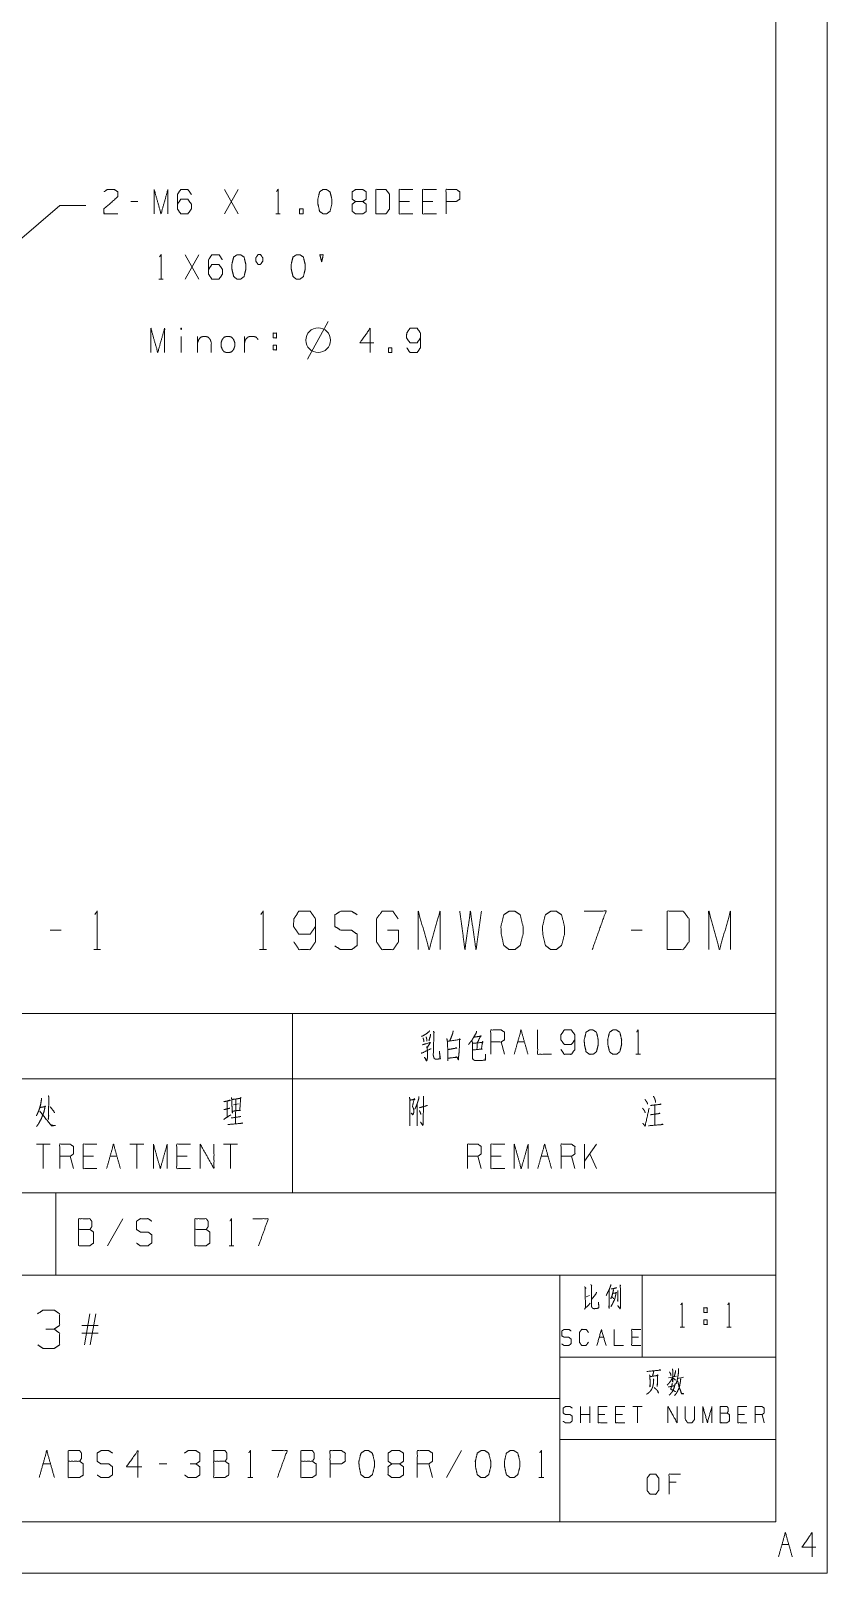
# Model space of a CAD drawing. Header units: millimetres. Extents: x 0 to 210, y 0 to 297.
# Drawn here: x 132.6 to 210, y 0 to 150.1 of the extents above; entities that cross this region are included whole.
import ezdxf

# ---------------------------------------------------------------- set-up
doc = ezdxf.new("R2010")
doc.units = ezdxf.units.MM
doc.layers.add('1', color=7, linetype='Continuous', true_color=0xffffff)

msp = doc.modelspace()

# ---------------------------------------------------------------- linework, layer by layer
at = {"layer": '1', "color": 132, "linetype": 'Continuous', "lineweight": 18}
for p, q in [((210, 0), (210, 297)), ((205, 5), (205, 292)), ((25, 37), (205, 37)), ((135, 37), (135, 29)), ((25, 29), (205, 29)), ((184, 29), (184, 5)), ((192, 29), (192, 21)), ((184, 21), (205, 21)), ((75, 17), (184, 17)), ((184, 13), (205, 13)), ((25, 5), (205, 5)), ((25, 5), (205, 5)), ((0, 0), (210, 0))]:
    msp.add_line(p, q, dxfattribs=at)
at = {"layer": '1', "color": 95, "linetype": 'Continuous', "lineweight": 18}
for p, q in [((152.73, 132.25), (151.39, 134.63)), ((151.39, 132.25), (152.73, 134.63)), ((142.97, 133.45), (142.3, 133.45)), ((156.4, 132.25), (156.82, 132.25)), ((169.39, 133.45), (168.39, 133.45)), ((171.67, 133.45), (170.66, 133.45)), ((148.92, 125.9), (147.58, 128.28)), ((147.58, 125.9), (148.92, 128.28)), ((145.02, 125.9), (145.44, 125.9)), ((159.47, 118.12), (161.47, 121.77)), ((147.19, 120.33), (147.19, 118.76)), ((148.79, 120.33), (148.79, 118.76)), ((153.35, 118.76), (153.35, 120.33)), ((156.12, 119.48), (156.45, 119.48)), ((156.12, 119.48), (156.12, 119.01)), ((135.51, 62.56), (134.45, 62.56)), ((192, 62.56), (190.94, 62.56)), ((138.68, 60.67), (139.35, 60.67)), ((154.82, 60.67), (155.49, 60.67)), ((128, 54.46), (158, 54.46)), ((158, 54.46), (158, 48.11)), ((158, 54.46), (205, 54.46)), ((205, 54.46), (205, 48.11)), ((178.64, 50.48), (178.3, 51.68)), ((179.91, 51.68), (180.58, 51.68)), ((191.41, 50.48), (191.84, 50.48)), ((128, 48.11), (158, 48.11)), ((158, 48.11), (158, 37)), ((158, 48.11), (205, 48.11)), ((205, 48.11), (205, 37)), ((152.27, 45.55), (152.75, 45.65)), ((152.5, 46.1), (152.48, 43.7)), ((193.26, 45.53), (193.26, 43.6)), ((134.45, 41.74), (133.11, 41.74)), ((133.78, 41.74), (133.78, 39.36)), ((136.73, 39.36), (136.39, 40.56)), ((138.67, 40.56), (137.66, 40.56)), ((140.27, 40.56), (140.94, 40.56)), ((143.56, 41.74), (142.21, 41.74)), ((142.88, 41.74), (142.88, 39.36)), ((147.77, 40.56), (146.76, 40.56)), ((152.66, 41.74), (151.32, 41.74)), ((151.99, 41.74), (151.99, 39.36)), ((176.37, 39.36), (176.04, 40.56)), ((178.31, 40.56), (177.31, 40.56)), ((182.19, 40.56), (182.87, 40.56)), ((185.48, 39.36), (185.14, 40.56)), ((187.58, 41.74), (186.41, 40.09)), ((186.41, 39.36), (186.41, 41.74)), ((187.58, 39.36), (186.91, 40.79)), ((128, 37), (158, 37)), ((158, 37), (205, 37)), ((141.51, 34.49), (140.03, 31.86)), ((151.85, 31.86), (152.32, 31.86)), ((186.57, 26.88), (186.89, 27.01)), ((139.13, 24.1), (137.54, 24.1)), ((137.79, 22.21), (138.32, 25.24)), ((138.88, 25.24), (138.35, 22.21)), ((198.01, 24.65), (198.35, 24.65)), ((198.01, 24.65), (198.01, 24.18)), ((139.13, 23.35), (137.54, 23.35)), ((187.83, 22.95), (188.27, 22.95)), ((191.67, 22.95), (191, 22.95)), ((195.7, 23.93), (196.13, 23.93)), ((200.25, 23.93), (200.68, 23.93)), ((194.57, 19.02), (195.36, 19.18)), ((195.48, 18.95), (196.02, 19.08)), ((186.03, 14.64), (186.03, 16.21)), ((186.92, 15.43), (186.03, 15.43)), ((186.92, 14.64), (186.92, 16.21)), ((188.4, 15.43), (187.73, 15.43)), ((190.09, 15.43), (189.43, 15.43)), ((192.01, 16.21), (191.12, 16.21)), ((191.57, 16.21), (191.57, 14.64)), ((201.97, 15.43), (201.31, 15.43)), ((203.89, 14.64), (203.67, 15.43)), ((133.75, 10.63), (134.49, 10.63)), ((145.8, 10.63), (145.06, 10.63)), ((171.63, 9.3), (171.26, 10.63)), ((174.46, 11.92), (172.98, 9.3)), ((153.68, 9.3), (154.15, 9.3)), ((181.97, 9.3), (182.44, 9.3)), ((195.32, 8.85), (194.63, 8.85)), ((205.61, 2.78), (206.28, 2.78))]:
    msp.add_line(p, q, dxfattribs=at)
at = {"layer": '1', "color": 13, "linetype": 'Continuous', "lineweight": 18}
for p, q in [((95.56, 98.95), (135.38, 133.07)), ((135.38, 133.07), (137.92, 133.07))]:
    msp.add_line(p, q, dxfattribs=at)
at = {"layer": '1', "color": 95, "linetype": 'Continuous', "lineweight": 18}
msp.add_circle((160.51, 119.96), 1.2, dxfattribs=at)
for points, knots in [([(139.69, 134.4), (140.01, 134.63), (140.69, 134.63), (141.03, 134.4), (141.03, 133.93), (139.67, 132.73), (139.69, 132.25), (141.03, 132.25)], [0, 0, 0.069693, 0.192977, 0.265274, 0.350227, 0.67474, 0.759752, 1, 1]), ([(144.56, 132.25), (144.56, 134.63), (145.23, 132.25), (145.9, 134.63), (145.9, 132.25)], [0, 0, 0.245192, 0.5, 0.754808, 1, 1]), ([(146.83, 133.2), (147.15, 133.68), (147.84, 133.68), (148.18, 133.2), (148.18, 132.73), (147.84, 132.25), (147.15, 132.25), (146.83, 132.73), (146.83, 134.15), (147.15, 134.63), (147.84, 134.63), (148.18, 134.15)], [0, 0, 0.076963, 0.169761, 0.248073, 0.312018, 0.390331, 0.483128, 0.560092, 0.751927, 0.82889, 0.921688, 1, 1]), ([(156.47, 134.43), (156.61, 134.63), (156.61, 132.25)], [0, 0, 0.093491, 1, 1]), ([(161.32, 132.25), (161.66, 132.5), (161.84, 133.2), (161.84, 133.68), (161.66, 134.4), (161.32, 134.63), (160.99, 134.63), (160.65, 134.4), (160.48, 133.68), (160.49, 133.2), (160.65, 132.5), (160.99, 132.25), (161.32, 132.25)], [0, 0, 0.067526, 0.183971, 0.260583, 0.380943, 0.446141, 0.500306, 0.565504, 0.685863, 0.762528, 0.878309, 0.945835, 1, 1]), ([(164.15, 133.45), (163.83, 133.68), (163.83, 134.4), (164.15, 134.63), (164.84, 134.63), (165.18, 134.4), (165.18, 133.68), (164.84, 133.45), (164.15, 133.45), (163.82, 133.2), (163.82, 132.5), (164.15, 132.25), (164.84, 132.25), (165.18, 132.48), (165.18, 133.2), (164.84, 133.45)], [0, 0, 0.047573, 0.136085, 0.183659, 0.267815, 0.317165, 0.405677, 0.455028, 0.539184, 0.590297, 0.675756, 0.726869, 0.811025, 0.860376, 0.948887, 1, 1]), ([(166.11, 132.25), (167.1, 132.25), (167.45, 132.73), (167.45, 134.15), (167.1, 134.63), (166.11, 134.63), (166.11, 132.25)], [0, 0, 0.142135, 0.227161, 0.43179, 0.516816, 0.658951, 1, 1]), ([(169.73, 132.25), (168.39, 132.25), (168.39, 134.63), (169.73, 134.63)], [0, 0, 0.265391, 0.734609, 1, 1]), ([(172.01, 132.25), (170.66, 132.25), (170.66, 134.63), (172.01, 134.63)], [0, 0, 0.26539, 0.73461, 1, 1]), ([(172.94, 132.25), (172.94, 134.63), (173.95, 134.63), (174.28, 134.4), (174.28, 133.68), (173.93, 133.45), (172.94, 133.45)], [0, 0, 0.401145, 0.57131, 0.639588, 0.762043, 0.83282, 1, 1]), ([(158.71, 132.25), (159.05, 132.25), (159.05, 132.73), (158.71, 132.73), (158.71, 132.25)], [0, 0, 0.207088, 0.5, 0.707088, 1, 1]), ([(145.09, 128.08), (145.23, 128.28), (145.23, 125.9)], [0, 0, 0.093491, 1, 1]), ([(149.86, 126.85), (150.17, 127.33), (150.86, 127.33), (151.2, 126.85), (151.2, 126.38), (150.86, 125.9), (150.17, 125.9), (149.86, 126.38), (149.86, 127.8), (150.17, 128.28), (150.86, 128.28), (151.2, 127.8)], [0, 0, 0.076963, 0.169761, 0.248073, 0.312018, 0.390331, 0.483128, 0.560092, 0.751927, 0.82889, 0.921688, 1, 1]), ([(152.96, 125.9), (153.3, 126.15), (153.48, 126.85), (153.48, 127.33), (153.3, 128.05), (152.96, 128.28), (152.63, 128.28), (152.29, 128.05), (152.12, 127.33), (152.13, 126.85), (152.29, 126.15), (152.63, 125.9), (152.96, 125.9)], [0, 0, 0.067526, 0.183972, 0.260584, 0.380943, 0.446141, 0.500306, 0.565504, 0.685864, 0.762529, 0.878309, 0.945835, 1, 1]), ([(154.67, 127.33), (154.9, 127.33), (155.12, 127.65), (155.12, 127.98), (154.9, 128.3), (154.67, 128.3), (154.45, 127.98), (154.45, 127.65), (154.67, 127.33)], [0, 0, 0.085683, 0.230397, 0.351582, 0.496296, 0.581979, 0.730397, 0.851582, 1, 1]), ([(158.73, 125.9), (159.07, 126.15), (159.25, 126.85), (159.25, 127.33), (159.07, 128.05), (158.73, 128.28), (158.4, 128.28), (158.06, 128.05), (157.88, 127.33), (157.9, 126.85), (158.06, 126.15), (158.4, 125.9), (158.73, 125.9)], [0, 0, 0.067526, 0.183971, 0.260583, 0.380943, 0.446141, 0.500306, 0.565504, 0.685863, 0.762528, 0.878309, 0.945835, 1, 1]), ([(160.85, 127.58), (160.67, 128.28), (161.01, 128.28), (160.85, 127.58)], [0, 0, 0.406597, 0.595726, 1, 1]), ([(144.24, 118.76), (144.24, 121.13), (144.91, 118.76), (145.58, 121.13), (145.58, 118.76)], [0, 0, 0.245192, 0.5, 0.754808, 1, 1]), ([(147.19, 120.98), (147.22, 121.08), (147.19, 121.16), (147.15, 121.08), (147.19, 120.98)], [0, 0, 0.280616, 0.5, 0.719384, 1, 1]), ([(148.79, 119.73), (148.9, 120.03), (149.09, 120.26), (149.34, 120.33), (149.57, 120.33), (149.82, 120.26), (150.01, 120.03), (150.12, 119.73), (150.12, 118.76)], [0, 0, 0.107752, 0.208451, 0.29601, 0.373819, 0.461381, 0.562078, 0.66983, 1, 1]), ([(151.18, 119.06), (151.37, 118.83), (151.62, 118.76), (151.85, 118.76), (152.09, 118.83), (152.29, 119.06), (152.4, 119.38), (152.4, 119.73), (152.29, 120.03), (152.09, 120.26), (151.85, 120.33), (151.62, 120.33), (151.37, 120.26), (151.18, 120.03), (151.07, 119.73), (151.07, 119.38), (151.18, 119.06)], [0, 0, 0.063224, 0.118199, 0.167052, 0.222026, 0.285251, 0.357934, 0.432349, 0.500002, 0.563225, 0.618199, 0.667052, 0.722027, 0.785249, 0.852901, 0.927317, 1, 1]), ([(153.35, 119.73), (153.45, 120.03), (153.65, 120.26), (153.89, 120.33), (154.23, 120.33), (154.48, 120.26), (154.67, 120.03)], [0, 0, 0.180191, 0.348587, 0.495008, 0.685183, 0.831604, 1, 1]), ([(156.12, 120.18), (156.12, 120.66), (156.45, 120.66), (156.45, 120.18), (156.12, 120.18)], [0, 0, 0.292912, 0.5, 0.792912, 1, 1]), ([(165.91, 119.71), (164.57, 119.71), (165.57, 121.13), (165.57, 118.76)], [0, 0, 0.245869, 0.565295, 1, 1]), ([(169.12, 119.23), (169.44, 118.76), (170.13, 118.76), (170.46, 119.23), (170.46, 120.66), (170.13, 121.13), (169.44, 121.13), (169.12, 120.66), (169.1, 120.18), (169.44, 119.71), (170.13, 119.71), (170.46, 120.18)], [0, 0, 0.076856, 0.169525, 0.247728, 0.439296, 0.5175, 0.610168, 0.687025, 0.750925, 0.829128, 0.921797, 1, 1]), ([(156.45, 119.48), (156.45, 119.01), (156.12, 119.01)], [0, 0, 0.585823, 1, 1]), ([(167.34, 118.76), (167.67, 118.76), (167.67, 119.23), (167.34, 119.23), (167.34, 118.76)], [0, 0, 0.207088, 0.5, 0.707088, 1, 1]), ([(138.8, 64.1), (139.02, 64.41), (139.02, 60.67)], [0, 0, 0.093489, 1, 1]), ([(154.94, 64.1), (155.16, 64.41), (155.16, 60.67)], [0, 0, 0.093489, 1, 1]), ([(158.14, 61.42), (158.64, 60.67), (159.72, 60.67), (160.25, 61.42), (160.25, 63.66), (159.72, 64.41), (158.64, 64.41), (158.14, 63.66), (158.11, 62.92), (158.64, 62.17), (159.72, 62.17), (160.25, 62.92)], [0, 0, 0.076856, 0.169525, 0.247728, 0.439296, 0.517499, 0.610168, 0.687024, 0.750925, 0.829128, 0.921797, 1, 1]), ([(162.14, 61.03), (162.67, 60.67), (163.76, 60.67), (164.29, 61.07), (164.29, 62.17), (163.76, 62.56), (162.7, 62.56), (162.14, 62.92), (162.14, 64.06), (162.7, 64.41), (163.76, 64.41), (164.29, 64.06)], [0, 0, 0.068035, 0.184055, 0.254519, 0.372335, 0.442799, 0.555844, 0.62637, 0.748394, 0.81892, 0.931965, 1, 1]), ([(167.26, 62.56), (168.32, 62.56), (168.32, 61.42), (167.79, 60.67), (166.71, 60.67), (166.18, 61.42), (166.18, 63.66), (166.73, 64.41), (167.76, 64.41), (168.29, 63.66)], [0, 0, 0.103295, 0.214795, 0.30426, 0.410275, 0.49974, 0.718895, 0.809957, 0.910535, 1, 1]), ([(170.24, 60.67), (170.24, 64.41), (171.3, 60.67), (172.36, 64.41), (172.36, 60.67)], [0, 0, 0.245192, 0.5, 0.754808, 1, 1]), ([(174.28, 64.41), (174.78, 60.67), (175.31, 64.41), (175.86, 60.67), (176.39, 64.41)], [0, 0, 0.249745, 0.499742, 0.750003, 1, 1]), ([(179.62, 60.67), (180.15, 61.07), (180.43, 62.17), (180.43, 62.92), (180.15, 64.06), (179.62, 64.41), (179.09, 64.41), (178.56, 64.06), (178.28, 62.92), (178.31, 62.17), (178.56, 61.07), (179.09, 60.67), (179.62, 60.67)], [0, 0, 0.067525, 0.183971, 0.260584, 0.380943, 0.446141, 0.500306, 0.565504, 0.685863, 0.762529, 0.87831, 0.945835, 1, 1]), ([(183.65, 60.67), (184.18, 61.07), (184.46, 62.17), (184.46, 62.92), (184.18, 64.06), (183.65, 64.41), (183.13, 64.41), (182.6, 64.06), (182.32, 62.92), (182.35, 62.17), (182.6, 61.07), (183.13, 60.67), (183.65, 60.67)], [0, 0, 0.067525, 0.183971, 0.260584, 0.380943, 0.446141, 0.500306, 0.565504, 0.685863, 0.762529, 0.87831, 0.945835, 1, 1]), ([(187.16, 60.67), (188.5, 64.41), (186.38, 64.41)], [0, 0, 0.652469, 1, 1]), ([(194.45, 60.67), (196.01, 60.67), (196.57, 61.42), (196.57, 63.66), (196.01, 64.41), (194.45, 64.41), (194.45, 60.67)], [0, 0, 0.142135, 0.227162, 0.43179, 0.516816, 0.658952, 1, 1]), ([(198.49, 60.67), (198.49, 64.41), (199.54, 60.67), (200.6, 64.41), (200.6, 60.67)], [0, 0, 0.245192, 0.5, 0.754808, 1, 1]), ([(171.37, 52.78), (171.28, 52.68), (170.98, 52.45), (170.73, 52.3), (170.55, 52.22)], [0, 0, 0.134775, 0.513869, 0.806092, 1, 1]), ([(171.72, 52.73), (171.79, 52.57), (171.77, 52.63), (171.7, 50.4), (171.74, 50.23), (171.77, 50.13), (171.83, 50.05), (171.9, 50.02), (171.99, 50), (172.39, 50.05), (172.3, 50.8), (172.36, 50.08)], [0, 0, 0.033982, 0.04485, 0.501024, 0.537608, 0.559343, 0.578166, 0.593531, 0.612352, 0.696285, 0.851037, 1, 1]), ([(173.63, 52.78), (173.61, 52.57), (173.48, 52.22), (173.29, 51.75)], [0, 0, 0.18501, 0.527068, 1, 1]), ([(175.92, 52.73), (175.88, 52.57), (175.62, 52.13), (175.48, 51.88), (175.32, 51.68), (175.12, 51.43)], [0, 0, 0.10034, 0.440407, 0.627408, 0.793795, 1, 1]), ([(177.29, 50.48), (177.29, 52.85), (178.3, 52.85), (178.64, 52.63), (178.64, 51.9), (178.3, 51.68), (177.29, 51.68)], [0, 0, 0.400952, 0.571033, 0.639278, 0.761674, 0.829918, 1, 1]), ([(181.85, 52.85), (181.85, 50.48), (183.19, 50.48)], [0, 0, 0.638733, 1, 1]), ([(184.12, 50.95), (184.44, 50.48), (185.13, 50.48), (185.47, 50.95), (185.47, 52.38), (185.13, 52.85), (184.44, 52.85), (184.12, 52.38), (184.11, 51.9), (184.44, 51.43), (185.13, 51.43), (185.47, 51.9)], [0, 0, 0.076857, 0.169525, 0.247729, 0.439296, 0.5175, 0.610168, 0.687024, 0.750924, 0.829128, 0.921796, 1, 1]), ([(187.23, 50.48), (187.57, 50.73), (187.74, 51.43), (187.74, 51.9), (187.57, 52.63), (187.23, 52.85), (186.9, 52.85), (186.56, 52.63), (186.38, 51.9), (186.4, 51.43), (186.56, 50.73), (186.9, 50.48), (187.23, 50.48)], [0, 0, 0.067527, 0.183973, 0.260585, 0.380944, 0.446144, 0.500307, 0.565506, 0.685865, 0.76253, 0.87831, 0.945837, 1, 1]), ([(189.51, 50.48), (189.84, 50.73), (190.02, 51.43), (190.02, 51.9), (189.84, 52.63), (189.51, 52.85), (189.17, 52.85), (188.84, 52.63), (188.66, 51.9), (188.68, 51.43), (188.84, 50.73), (189.17, 50.48), (189.51, 50.48)], [0, 0, 0.067524, 0.18397, 0.260583, 0.380943, 0.446139, 0.500306, 0.565503, 0.685862, 0.762528, 0.878309, 0.945833, 1, 1]), ([(191.48, 52.65), (191.62, 52.85), (191.62, 50.48)], [0, 0, 0.093491, 1, 1]), ([(170.52, 50.6), (170.64, 50.62), (171.49, 51.03)], [0, 0, 0.118609, 1, 1]), ([(170.62, 51.4), (171.42, 51.63), (171.1, 51.12), (171.07, 51.23), (171.14, 50.87), (171.14, 50.33), (171.14, 50.15), (171.1, 49.98), (171.08, 49.85), (171.05, 49.83), (170.85, 50.2), (171.07, 49.85)], [0, 0, 0.218264, 0.374753, 0.40276, 0.497047, 0.642277, 0.688487, 0.73563, 0.768965, 0.780397, 0.891935, 1, 1]), ([(170.71, 52.08), (170.78, 51.83), (170.78, 51.68)], [0, 0, 0.633969, 1, 1]), ([(171.01, 52.18), (171.07, 51.95), (171.07, 51.75)], [0, 0, 0.536135, 1, 1]), ([(171.42, 52.43), (171.42, 52.28), (171.28, 51.8)], [0, 0, 0.232344, 1, 1]), ([(173.02, 52.03), (173.08, 51.72), (173.11, 50.93), (173.13, 49.83), (173.13, 50.1), (174.03, 50.2), (173.94, 50.23), (173.82, 50.18)], [0, 0, 0.084326, 0.305975, 0.610486, 0.686604, 0.937641, 0.963061, 1, 1]), ([(173.1, 51.75), (174.33, 51.93), (174.26, 52), (174.26, 51.78), (174.23, 50.95), (174.19, 50.48), (174.16, 50.2), (174.14, 49.95), (174.03, 50.18)], [0, 0, 0.341754, 0.369946, 0.431482, 0.657324, 0.787594, 0.863424, 0.931969, 1, 1]), ([(173.18, 50.95), (174, 51.1), (173.93, 51.12), (173.82, 51.08)], [0, 0, 0.811349, 0.884932, 1, 1]), ([(175.48, 51.8), (175.51, 51.58), (175.5, 50.45), (175.51, 50.25), (175.51, 50.13), (175.55, 50), (175.69, 49.9), (175.83, 49.88), (176.73, 49.9), (176.75, 49.9), (176.77, 49.93), (176.79, 50.5), (176.75, 49.9)], [0, 0, 0.053568, 0.318199, 0.365421, 0.394821, 0.425373, 0.466109, 0.499878, 0.711972, 0.716134, 0.723335, 0.858637, 1, 1]), ([(175.51, 51.55), (176.56, 51.65), (176.5, 51.72), (176.38, 50.98), (176.45, 51), (175.51, 50.9)], [0, 0, 0.359181, 0.390675, 0.65129, 0.676998, 1, 1]), ([(175.65, 52.15), (176.36, 52.25), (176.33, 52.3), (175.97, 51.58), (175.95, 50.95)], [0, 0, 0.323515, 0.351259, 0.716711, 1, 1]), ([(133.62, 46.2), (133.6, 46.05), (133.51, 45.55), (133.41, 45.2), (133.32, 44.95), (133.21, 44.7), (133.11, 44.5)], [0, 0, 0.084492, 0.368532, 0.573115, 0.721449, 0.873364, 1, 1]), ([(133.44, 45.3), (134.01, 45.4), (133.95, 45.45), (133.92, 45.23), (133.85, 44.9), (133.78, 44.7), (133.67, 44.43), (133.58, 44.2), (133.44, 43.95), (133.34, 43.75), (133.12, 43.45)], [0, 0, 0.202442, 0.228128, 0.308404, 0.425633, 0.500399, 0.604283, 0.689484, 0.790716, 0.870504, 1, 1]), ([(134.27, 46.45), (134.33, 46.33), (134.31, 46.2), (134.29, 44.13), (134.27, 44.25), (134.31, 44.52)], [0, 0, 0.049544, 0.095608, 0.852769, 0.898833, 1, 1]), ([(134.43, 45.37), (134.47, 45.35), (134.79, 44.95), (134.87, 44.8)], [0, 0, 0.059427, 0.761012, 1, 1]), ([(151.34, 45.87), (151.97, 46), (151.92, 46.03), (151.67, 45.93), (151.67, 44.38), (151.32, 44.15), (152.02, 44.6)], [0, 0, 0.171502, 0.187005, 0.257591, 0.667526, 0.778352, 1, 1]), ([(151.92, 45.23), (151.9, 45.23), (151.35, 45.1)], [0, 0, 0.030488, 1, 1]), ([(152.08, 46.28), (152.11, 46.08), (152.13, 45.45), (152.17, 44.75), (152.15, 44.93), (152.52, 45), (152.96, 45.02), (152.89, 45.05), (152.98, 46.3), (153, 46.22), (152.94, 46.2), (152.13, 46.08)], [0, 0, 0.0422, 0.172115, 0.317746, 0.354292, 0.432973, 0.524933, 0.540513, 0.800887, 0.816899, 0.82908, 1, 1]), ([(169.39, 46.3), (169.43, 46.05), (169.43, 43.55), (169.41, 43.78), (169.43, 43.95)], [0, 0, 0.080051, 0.872677, 0.944235, 1, 1]), ([(169.45, 46.03), (169.92, 46.1), (169.85, 46.18), (169.68, 45.45), (169.7, 45.35), (169.77, 45.23), (169.8, 45.1), (169.8, 44.8), (169.77, 44.68), (169.71, 44.58), (169.55, 44.77), (169.73, 44.63)], [0, 0, 0.176442, 0.214088, 0.486646, 0.523736, 0.576187, 0.623634, 0.733208, 0.780655, 0.821996, 0.915332, 1, 1]), ([(170.3, 46.38), (170.3, 46.2), (170.21, 45.9), (170.1, 45.58), (170, 45.33), (169.91, 45.15)], [0, 0, 0.134901, 0.375991, 0.639526, 0.848868, 1, 1]), ([(170.15, 45.7), (170.14, 43.53), (170.12, 43.73), (170.14, 43.88)], [0, 0, 0.860771, 0.940227, 1, 1]), ([(170.33, 45.28), (171.13, 45.5), (171.07, 45.5), (170.91, 45.43)], [0, 0, 0.783137, 0.83338, 1, 1]), ([(170.74, 46.4), (170.76, 46.22), (170.72, 43.8), (170.72, 43.65), (170.68, 43.55), (170.47, 43.88), (170.7, 43.6)], [0, 0, 0.048809, 0.721807, 0.76343, 0.792863, 0.900557, 1, 1]), ([(192.04, 45.25), (192.12, 45.15), (192.23, 45), (192.28, 44.9), (192.3, 44.8)], [0, 0, 0.250894, 0.596274, 0.80908, 1, 1]), ([(192.07, 43.78), (192.3, 43.5), (192.69, 45.25)], [0, 0, 0.166599, 1, 1]), ([(192.28, 46.1), (192.51, 45.78), (192.53, 45.62)], [0, 0, 0.724915, 1, 1]), ([(192.81, 45.5), (193.63, 45.6), (193.86, 45.62), (193.79, 45.65), (193.7, 45.6)], [0, 0, 0.66772, 0.856119, 0.91724, 1, 1]), ([(193.11, 46.4), (193.22, 46.22), (193.27, 46.05), (193.31, 45.95), (193.31, 45.8)], [0, 0, 0.317961, 0.602104, 0.766914, 1, 1]), ([(133.44, 44.95), (134.57, 43.53), (134.98, 43.55), (134.96, 43.55), (134.59, 43.58), (134.4, 43.75)], [0, 0, 0.632182, 0.773704, 0.779845, 0.909107, 1, 1]), ([(151.72, 43.65), (153.19, 43.78), (153.09, 43.8), (152.94, 43.75)], [0, 0, 0.850438, 0.913372, 1, 1]), ([(152.04, 44.3), (152.13, 44.3), (153, 44.43), (152.94, 44.43), (152.82, 44.4)], [0, 0, 0.077342, 0.843128, 0.889537, 1, 1]), ([(170.35, 45), (170.47, 44.77), (170.49, 44.63), (170.42, 44.9)], [0, 0, 0.371199, 0.589534, 1, 1]), ([(192.62, 43.53), (194.03, 43.65), (194, 43.7), (193.84, 43.63)], [0, 0, 0.856874, 0.893835, 1, 1]), ([(192.81, 44.6), (193.57, 44.7), (193.75, 44.73), (193.7, 44.75), (193.63, 44.73)], [0, 0, 0.710638, 0.876127, 0.930469, 1, 1]), ([(135.38, 39.36), (135.38, 41.74), (136.39, 41.74), (136.73, 41.51), (136.73, 40.79), (136.39, 40.56), (135.38, 40.56)], [0, 0, 0.400952, 0.571035, 0.639278, 0.761674, 0.829917, 1, 1]), ([(139, 39.36), (137.66, 39.36), (137.66, 41.74), (139, 41.74)], [0, 0, 0.26539, 0.73461, 1, 1]), ([(139.94, 39.36), (140.61, 41.74), (141.28, 39.36)], [0, 0, 0.5, 1, 1]), ([(144.49, 39.36), (144.49, 41.74), (145.16, 39.36), (145.83, 41.74), (145.83, 39.36)], [0, 0, 0.245192, 0.5, 0.754808, 1, 1]), ([(148.11, 39.36), (146.76, 39.36), (146.76, 41.74), (148.11, 41.74)], [0, 0, 0.26539, 0.73461, 1, 1]), ([(149.04, 39.36), (149.04, 41.74), (150.38, 39.36), (150.38, 41.74)], [0, 0, 0.317574, 0.682426, 1, 1]), ([(175.03, 39.36), (175.03, 41.74), (176.04, 41.74), (176.37, 41.51), (176.37, 40.79), (176.04, 40.56), (175.03, 40.56)], [0, 0, 0.400951, 0.571036, 0.639278, 0.761673, 0.829915, 1, 1]), ([(178.65, 39.36), (177.31, 39.36), (177.31, 41.74), (178.65, 41.74)], [0, 0, 0.265392, 0.734608, 1, 1]), ([(179.58, 39.36), (179.58, 41.74), (180.25, 39.36), (180.93, 41.74), (180.93, 39.36)], [0, 0, 0.245192, 0.5, 0.754808, 1, 1]), ([(184.13, 39.36), (184.13, 41.74), (185.14, 41.74), (185.48, 41.51), (185.48, 40.79), (185.14, 40.56), (184.13, 40.56)], [0, 0, 0.400951, 0.571036, 0.639278, 0.761673, 0.829915, 1, 1]), ([(151.93, 34.27), (152.09, 34.49), (152.09, 31.86)], [0, 0, 0.093491, 1, 1]), ([(154.72, 31.86), (155.66, 34.49), (154.17, 34.49)], [0, 0, 0.652471, 1, 1]), ([(137.2, 33.44), (137.2, 34.49), (138.31, 34.49), (138.49, 34.24), (138.49, 33.71), (138.31, 33.44), (137.2, 33.44), (137.2, 31.86), (138.3, 31.86), (138.67, 32.11), (138.67, 33.19), (138.31, 33.44)], [0, 0, 0.115917, 0.238846, 0.272469, 0.330428, 0.366584, 0.489514, 0.663389, 0.784162, 0.833486, 0.952453, 1, 1]), ([(142.84, 32.11), (143.21, 31.86), (143.97, 31.86), (144.34, 32.14), (144.34, 32.91), (143.97, 33.19), (143.23, 33.19), (142.84, 33.44), (142.84, 34.24), (143.23, 34.49), (143.97, 34.49), (144.34, 34.24)], [0, 0, 0.068035, 0.184055, 0.254519, 0.372335, 0.442799, 0.555844, 0.62637, 0.748394, 0.81892, 0.931965, 1, 1]), ([(148.52, 33.44), (148.52, 34.49), (149.63, 34.49), (149.8, 34.24), (149.8, 33.71), (149.63, 33.44), (148.52, 33.44), (148.52, 31.86), (149.61, 31.86), (149.98, 32.11), (149.98, 33.19), (149.63, 33.44)], [0, 0, 0.115917, 0.238847, 0.27247, 0.330428, 0.366584, 0.489514, 0.663389, 0.784163, 0.833486, 0.952453, 1, 1]), ([(186.41, 27.86), (186.56, 27.73), (186.47, 27.77), (186.5, 25.79), (186.41, 25.7), (186.97, 26.26)], [0, 0, 0.060255, 0.090729, 0.71461, 0.752496, 1, 1]), ([(187.01, 28.09), (187.13, 27.94), (187.08, 27.98), (187.08, 27.55), (187.08, 26.72), (187.08, 26.43), (187.08, 26.33), (187.1, 25.93), (187.14, 25.83), (187.2, 25.77), (187.33, 25.73), (187.6, 25.75), (187.79, 25.81), (187.8, 25.83), (187.77, 26.37)], [0, 0, 0.050888, 0.067372, 0.186119, 0.412301, 0.491466, 0.519738, 0.627249, 0.657961, 0.681273, 0.718989, 0.79117, 0.845839, 0.852764, 1, 1]), ([(187.08, 26.62), (187.51, 27.15), (187.58, 27.34)], [0, 0, 0.77398, 1, 1]), ([(188.97, 28.09), (188.96, 27.98), (188.78, 27.53), (188.63, 27.26), (188.52, 27.01)], [0, 0, 0.089069, 0.504979, 0.766001, 1, 1]), ([(188.81, 27.53), (188.8, 25.77), (188.78, 25.89), (188.78, 25.91), (188.8, 26.1)], [0, 0, 0.841012, 0.900786, 0.910681, 1, 1]), ([(189.22, 27.61), (189.23, 27.57), (189.16, 27.28), (189.09, 27.01), (189.01, 26.82), (188.96, 26.68)], [0, 0, 0.044894, 0.350479, 0.635591, 0.840224, 1, 1]), ([(189.22, 27.22), (189.51, 27.28), (189.48, 27.34), (189.45, 27.11), (189.4, 26.91), (189.37, 26.74), (189.31, 26.57), (189.23, 26.43), (189.16, 26.26), (189.09, 26.14), (189.01, 25.99), (188.96, 25.93)], [0, 0, 0.158182, 0.194476, 0.315843, 0.429568, 0.518472, 0.611327, 0.697145, 0.792857, 0.869066, 0.954883, 1, 1]), ([(188.99, 27.67), (189.01, 27.65), (189.04, 27.65), (189.56, 27.77), (189.51, 27.77), (189.44, 27.73)], [0, 0, 0.049781, 0.090425, 0.822292, 0.883256, 1, 1]), ([(189.86, 28.06), (189.92, 27.98), (189.89, 27.96), (189.91, 25.91), (189.91, 25.89), (189.89, 25.77), (189.86, 25.73), (189.63, 26.04), (189.86, 25.75), (189.89, 25.83)], [0, 0, 0.031371, 0.042462, 0.676474, 0.682878, 0.721568, 0.737253, 0.857567, 0.972831, 1, 1]), ([(189.64, 27.51), (189.67, 27.46), (189.64, 27.44), (189.64, 26.45), (189.63, 26.55), (189.64, 26.68)], [0, 0, 0.038712, 0.066084, 0.824707, 0.904517, 1, 1]), ([(134.84, 23.75), (135.37, 24.1), (135.37, 25.24), (134.84, 25.6), (133.76, 25.6), (133.23, 25.24)], [0, 0, 0.153875, 0.429854, 0.583728, 0.846125, 1, 1]), ([(189.07, 26.91), (189.2, 26.78), (189.23, 26.68)], [0, 0, 0.6273, 1, 1]), ([(195.77, 26.1), (195.91, 26.3), (195.91, 23.93)], [0, 0, 0.09349, 1, 1]), ([(198.01, 25.35), (198.01, 25.83), (198.35, 25.83), (198.35, 25.35), (198.01, 25.35)], [0, 0, 0.292908, 0.5, 0.792908, 1, 1]), ([(200.33, 26.1), (200.47, 26.3), (200.47, 23.93)], [0, 0, 0.09349, 1, 1]), ([(198.35, 24.65), (198.35, 24.18), (198.01, 24.18)], [0, 0, 0.585816, 1, 1]), ([(133.26, 22.21), (133.76, 21.86), (134.84, 21.86), (135.37, 22.21), (135.37, 23.35), (134.84, 23.75), (134.04, 23.75)], [0, 0, 0.124121, 0.343687, 0.472445, 0.703376, 0.836731, 1, 1]), ([(184.2, 22.3), (184.42, 22.15), (184.88, 22.15), (185.1, 22.32), (185.1, 22.78), (184.88, 22.95), (184.43, 22.95), (184.2, 23.09), (184.2, 23.57), (184.43, 23.72), (184.88, 23.72), (185.1, 23.57)], [0, 0, 0.068033, 0.184053, 0.254519, 0.372335, 0.442802, 0.555844, 0.62637, 0.748394, 0.81892, 0.931963, 1, 1]), ([(186.79, 22.47), (186.56, 22.15), (186.13, 22.15), (185.91, 22.47), (185.91, 23.41), (186.13, 23.72), (186.58, 23.72), (186.8, 23.41)], [0, 0, 0.114566, 0.243364, 0.357934, 0.638584, 0.753153, 0.88543, 1, 1]), ([(187.61, 22.15), (188.05, 23.72), (188.5, 22.15)], [0, 0, 0.499999, 1, 1]), ([(189.3, 23.72), (189.3, 22.15), (190.19, 22.15)], [0, 0, 0.638737, 1, 1]), ([(191.89, 22.15), (191, 22.15), (191, 23.72), (191.89, 23.72)], [0, 0, 0.265388, 0.734612, 1, 1]), ([(192.48, 19.62), (193.82, 19.76), (193.76, 19.78), (193.62, 19.76)], [0, 0, 0.865803, 0.905501, 1, 1]), ([(193.09, 19.68), (193.12, 19.55), (193.02, 19.16)], [0, 0, 0.238945, 1, 1]), ([(194.66, 19.6), (194.79, 19.37), (194.82, 19.22)], [0, 0, 0.640218, 1, 1]), ([(194.96, 19.87), (194.99, 19.72), (194.99, 18.58), (194.96, 18.73), (194.99, 18.85)], [0, 0, 0.094654, 0.823642, 0.918295, 1, 1]), ([(195.26, 19.72), (195.26, 19.62), (195.14, 19.14)], [0, 0, 0.174306, 1, 1]), ([(195.56, 19.91), (195.56, 19.78), (195.55, 19.55), (195.51, 19.27), (195.46, 18.95), (195.4, 18.71), (195.33, 18.48), (195.32, 18.42)], [0, 0, 0.081859, 0.232245, 0.425428, 0.632112, 0.800315, 0.957949, 1, 1]), ([(193.11, 18.91), (193.14, 18.79), (193.12, 18.75), (193.11, 18.46), (193.06, 18.21), (193.02, 18.06), (192.95, 17.92), (192.86, 17.77), (192.71, 17.61), (192.56, 17.48), (192.45, 17.42)], [0, 0, 0.073226, 0.098425, 0.264943, 0.409701, 0.496587, 0.589742, 0.686971, 0.813796, 0.923946, 1, 1]), ([(192.74, 19.29), (192.77, 19.12), (192.78, 18.69), (192.78, 18.11), (192.77, 18.19), (192.77, 18.33)], [0, 0, 0.119124, 0.427225, 0.837795, 0.897357, 1, 1]), ([(192.77, 19.12), (193.56, 19.24), (193.52, 19.29), (193.5, 18.93), (193.5, 18.56), (193.49, 18.33), (193.47, 18.15), (193.46, 18.23), (193.49, 18.42)], [0, 0, 0.351979, 0.378529, 0.533489, 0.697424, 0.797813, 0.880033, 0.917027, 1, 1]), ([(193.18, 18.06), (193.38, 17.88), (193.5, 17.75), (193.56, 17.67), (193.6, 17.51), (193.52, 17.71)], [0, 0, 0.292978, 0.473572, 0.580854, 0.762109, 1, 1]), ([(194.98, 19.04), (194.85, 18.81), (194.72, 18.6), (194.58, 18.44), (194.45, 18.29)], [0, 0, 0.287233, 0.555137, 0.786183, 1, 1]), ([(194.57, 18.11), (195.2, 18.25), (195.21, 18.44), (195.21, 18.35), (195.14, 18.11), (195.04, 17.84), (194.93, 17.63), (194.82, 17.51), (194.72, 17.38), (194.64, 17.32)], [0, 0, 0.304469, 0.392577, 0.431617, 0.55371, 0.68947, 0.798366, 0.878841, 0.95475, 1, 1]), ([(194.95, 18.46), (194.79, 17.88), (194.89, 17.84), (195.01, 17.8), (195.13, 17.73), (195.27, 17.65)], [0, 0, 0.529111, 0.626299, 0.735529, 0.852099, 1, 1]), ([(194.99, 19), (195.17, 18.87), (195.26, 18.77)], [0, 0, 0.613114, 1, 1]), ([(195.77, 18.95), (195.73, 18.6), (195.68, 18.35), (195.64, 18.15), (195.58, 17.96), (195.46, 17.71), (195.36, 17.53), (195.24, 17.36), (195.15, 17.28)], [0, 0, 0.194372, 0.332632, 0.448612, 0.555646, 0.70616, 0.822691, 0.933849, 1, 1]), ([(195.45, 18.69), (195.48, 18.64), (195.62, 18.06), (195.73, 17.8), (195.83, 17.51), (195.86, 17.44), (196.08, 17.46), (195.86, 17.48), (195.78, 17.61)], [0, 0, 0.026719, 0.34174, 0.493478, 0.65546, 0.691638, 0.807834, 0.92403, 1, 1]), ([(184.32, 14.79), (184.54, 14.64), (185, 14.64), (185.22, 14.8), (185.22, 15.27), (185, 15.43), (184.56, 15.43), (184.32, 15.58), (184.32, 16.06), (184.56, 16.21), (185, 16.21), (185.22, 16.06)], [0, 0, 0.068037, 0.184053, 0.254519, 0.372335, 0.442801, 0.555843, 0.62637, 0.748394, 0.81892, 0.931963, 1, 1]), ([(188.62, 14.64), (187.73, 14.64), (187.73, 16.21), (188.62, 16.21)], [0, 0, 0.265391, 0.734609, 1, 1]), ([(190.32, 14.64), (189.43, 14.64), (189.43, 16.21), (190.32, 16.21)], [0, 0, 0.265391, 0.734609, 1, 1]), ([(194.52, 14.64), (194.52, 16.21), (195.41, 14.64), (195.41, 16.21)], [0, 0, 0.317574, 0.682426, 1, 1]), ([(196.21, 16.21), (196.21, 14.95), (196.43, 14.64), (196.87, 14.64), (197.1, 14.95), (197.1, 16.21)], [0, 0, 0.33715, 0.438597, 0.557783, 0.66285, 1, 1]), ([(197.91, 14.64), (197.91, 16.21), (198.36, 14.64), (198.8, 16.21), (198.8, 14.64)], [0, 0, 0.245192, 0.5, 0.754808, 1, 1]), ([(199.61, 15.58), (199.61, 16.21), (200.28, 16.21), (200.38, 16.06), (200.38, 15.75), (200.28, 15.58), (199.61, 15.58), (199.61, 14.64), (200.26, 14.64), (200.49, 14.79), (200.49, 15.43), (200.28, 15.58)], [0, 0, 0.115918, 0.238848, 0.272469, 0.330428, 0.366583, 0.489513, 0.66339, 0.784161, 0.833486, 0.952454, 1, 1]), ([(202.2, 14.64), (201.31, 14.64), (201.31, 16.21), (202.2, 16.21)], [0, 0, 0.265388, 0.734612, 1, 1]), ([(203, 14.64), (203, 16.21), (203.67, 16.21), (203.89, 16.06), (203.89, 15.58), (203.67, 15.43), (203, 15.43)], [0, 0, 0.400954, 0.571038, 0.639279, 0.761675, 0.829916, 1, 1]), ([(133.38, 9.3), (134.12, 11.92), (134.86, 9.3)], [0, 0, 0.5, 1, 1]), ([(136.21, 10.88), (136.21, 11.92), (137.32, 11.92), (137.49, 11.68), (137.49, 11.15), (137.32, 10.88), (136.21, 10.88), (136.21, 9.3), (137.3, 9.3), (137.67, 9.55), (137.67, 10.63), (137.32, 10.88)], [0, 0, 0.115917, 0.238847, 0.272469, 0.330428, 0.366584, 0.489514, 0.663389, 0.784163, 0.833486, 0.952453, 1, 1]), ([(139.01, 9.55), (139.39, 9.3), (140.15, 9.3), (140.52, 9.58), (140.52, 10.35), (140.15, 10.63), (139.4, 10.63), (139.01, 10.88), (139.01, 11.68), (139.4, 11.92), (140.15, 11.92), (140.52, 11.68)], [0, 0, 0.068035, 0.184055, 0.254519, 0.372335, 0.442799, 0.555844, 0.62637, 0.748394, 0.81892, 0.931965, 1, 1]), ([(143.35, 10.35), (141.86, 10.35), (142.98, 11.92), (142.98, 9.3)], [0, 0, 0.245869, 0.565295, 1, 1]), ([(148.63, 10.63), (149, 10.88), (149, 11.68), (148.63, 11.92), (147.87, 11.92), (147.5, 11.68)], [0, 0, 0.153874, 0.429853, 0.583727, 0.846126, 1, 1]), ([(147.52, 9.55), (147.87, 9.3), (148.63, 9.3), (149, 9.55), (149, 10.35), (148.63, 10.63), (148.07, 10.63)], [0, 0, 0.12412, 0.343688, 0.472445, 0.703376, 0.83673, 1, 1]), ([(150.35, 10.88), (150.35, 11.92), (151.46, 11.92), (151.64, 11.68), (151.64, 11.15), (151.46, 10.88), (150.35, 10.88), (150.35, 9.3), (151.44, 9.3), (151.81, 9.55), (151.81, 10.63), (151.46, 10.88)], [0, 0, 0.115917, 0.238847, 0.272469, 0.330428, 0.366584, 0.489514, 0.663389, 0.784163, 0.833486, 0.952453, 1, 1]), ([(153.76, 11.7), (153.92, 11.92), (153.92, 9.3)], [0, 0, 0.093489, 1, 1]), ([(156.55, 9.3), (157.49, 11.92), (156.01, 11.92)], [0, 0, 0.652471, 1, 1]), ([(158.83, 10.88), (158.83, 11.92), (159.95, 11.92), (160.12, 11.68), (160.12, 11.15), (159.95, 10.88), (158.83, 10.88), (158.83, 9.3), (159.93, 9.3), (160.3, 9.55), (160.3, 10.63), (159.95, 10.88)], [0, 0, 0.115917, 0.238847, 0.272469, 0.330427, 0.366583, 0.489513, 0.663388, 0.784161, 0.833485, 0.952452, 1, 1]), ([(161.66, 9.3), (161.66, 11.92), (162.78, 11.92), (163.15, 11.68), (163.15, 10.88), (162.76, 10.63), (161.66, 10.63)], [0, 0, 0.401145, 0.571311, 0.639588, 0.762043, 0.83282, 1, 1]), ([(165.41, 9.3), (165.78, 9.58), (165.98, 10.35), (165.98, 10.88), (165.78, 11.68), (165.41, 11.92), (165.04, 11.92), (164.67, 11.68), (164.47, 10.88), (164.49, 10.35), (164.67, 9.58), (165.04, 9.3), (165.41, 9.3)], [0, 0, 0.067526, 0.183972, 0.260584, 0.380944, 0.446142, 0.500307, 0.565504, 0.685864, 0.762529, 0.87831, 0.945836, 1, 1]), ([(167.67, 10.63), (167.32, 10.88), (167.32, 11.68), (167.67, 11.92), (168.43, 11.92), (168.8, 11.68), (168.8, 10.88), (168.43, 10.63), (167.67, 10.63), (167.3, 10.35), (167.3, 9.58), (167.67, 9.3), (168.43, 9.3), (168.8, 9.55), (168.8, 10.35), (168.43, 10.63)], [0, 0, 0.047573, 0.136085, 0.183657, 0.267813, 0.317164, 0.405676, 0.455027, 0.539183, 0.590296, 0.675755, 0.726868, 0.811024, 0.860375, 0.948887, 1, 1]), ([(170.15, 9.3), (170.15, 11.92), (171.26, 11.92), (171.63, 11.68), (171.63, 10.88), (171.26, 10.63), (170.15, 10.63)], [0, 0, 0.400951, 0.571035, 0.639278, 0.761674, 0.829916, 1, 1]), ([(176.72, 9.3), (177.09, 9.58), (177.29, 10.35), (177.29, 10.88), (177.09, 11.68), (176.72, 11.92), (176.35, 11.92), (175.98, 11.68), (175.79, 10.88), (175.81, 10.35), (175.98, 9.58), (176.35, 9.3), (176.72, 9.3)], [0, 0, 0.067525, 0.183972, 0.260584, 0.380944, 0.446142, 0.500307, 0.565504, 0.685864, 0.762529, 0.87831, 0.945836, 1, 1]), ([(179.55, 9.3), (179.92, 9.58), (180.12, 10.35), (180.12, 10.88), (179.92, 11.68), (179.55, 11.92), (179.18, 11.92), (178.81, 11.68), (178.62, 10.88), (178.64, 10.35), (178.81, 9.58), (179.18, 9.3), (179.55, 9.3)], [0, 0, 0.067525, 0.183971, 0.260583, 0.380942, 0.446139, 0.500303, 0.565504, 0.685863, 0.762528, 0.878308, 0.945836, 1, 1]), ([(182.05, 11.7), (182.21, 11.92), (182.21, 9.3)], [0, 0, 0.093489, 1, 1]), ([(192.78, 7.67), (193.34, 7.67), (193.62, 8.06), (193.62, 9.24), (193.34, 9.64), (192.78, 9.64), (192.49, 9.24), (192.49, 8.06), (192.78, 7.67)], [0, 0, 0.102686, 0.191621, 0.409478, 0.498413, 0.601099, 0.691621, 0.909478, 1, 1]), ([(194.63, 7.67), (194.63, 9.64), (195.74, 9.64)], [0, 0, 0.638731, 1, 1]), ([(208.89, 2.53), (207.55, 2.53), (208.55, 3.96), (208.55, 1.58)], [0, 0, 0.245869, 0.565295, 1, 1])]:
    msp.add_open_spline(points, degree=1, knots=knots, dxfattribs=at)
for points in [[(179.57, 50.48), (180.24, 52.85), (180.91, 50.48)], [(181.86, 39.36), (182.53, 41.74), (183.2, 39.36)], [(205.27, 1.58), (205.94, 3.96), (206.61, 1.58)]]:
    msp.add_open_spline(points, degree=1, dxfattribs=at)

doc.saveas('drawing.dxf')
